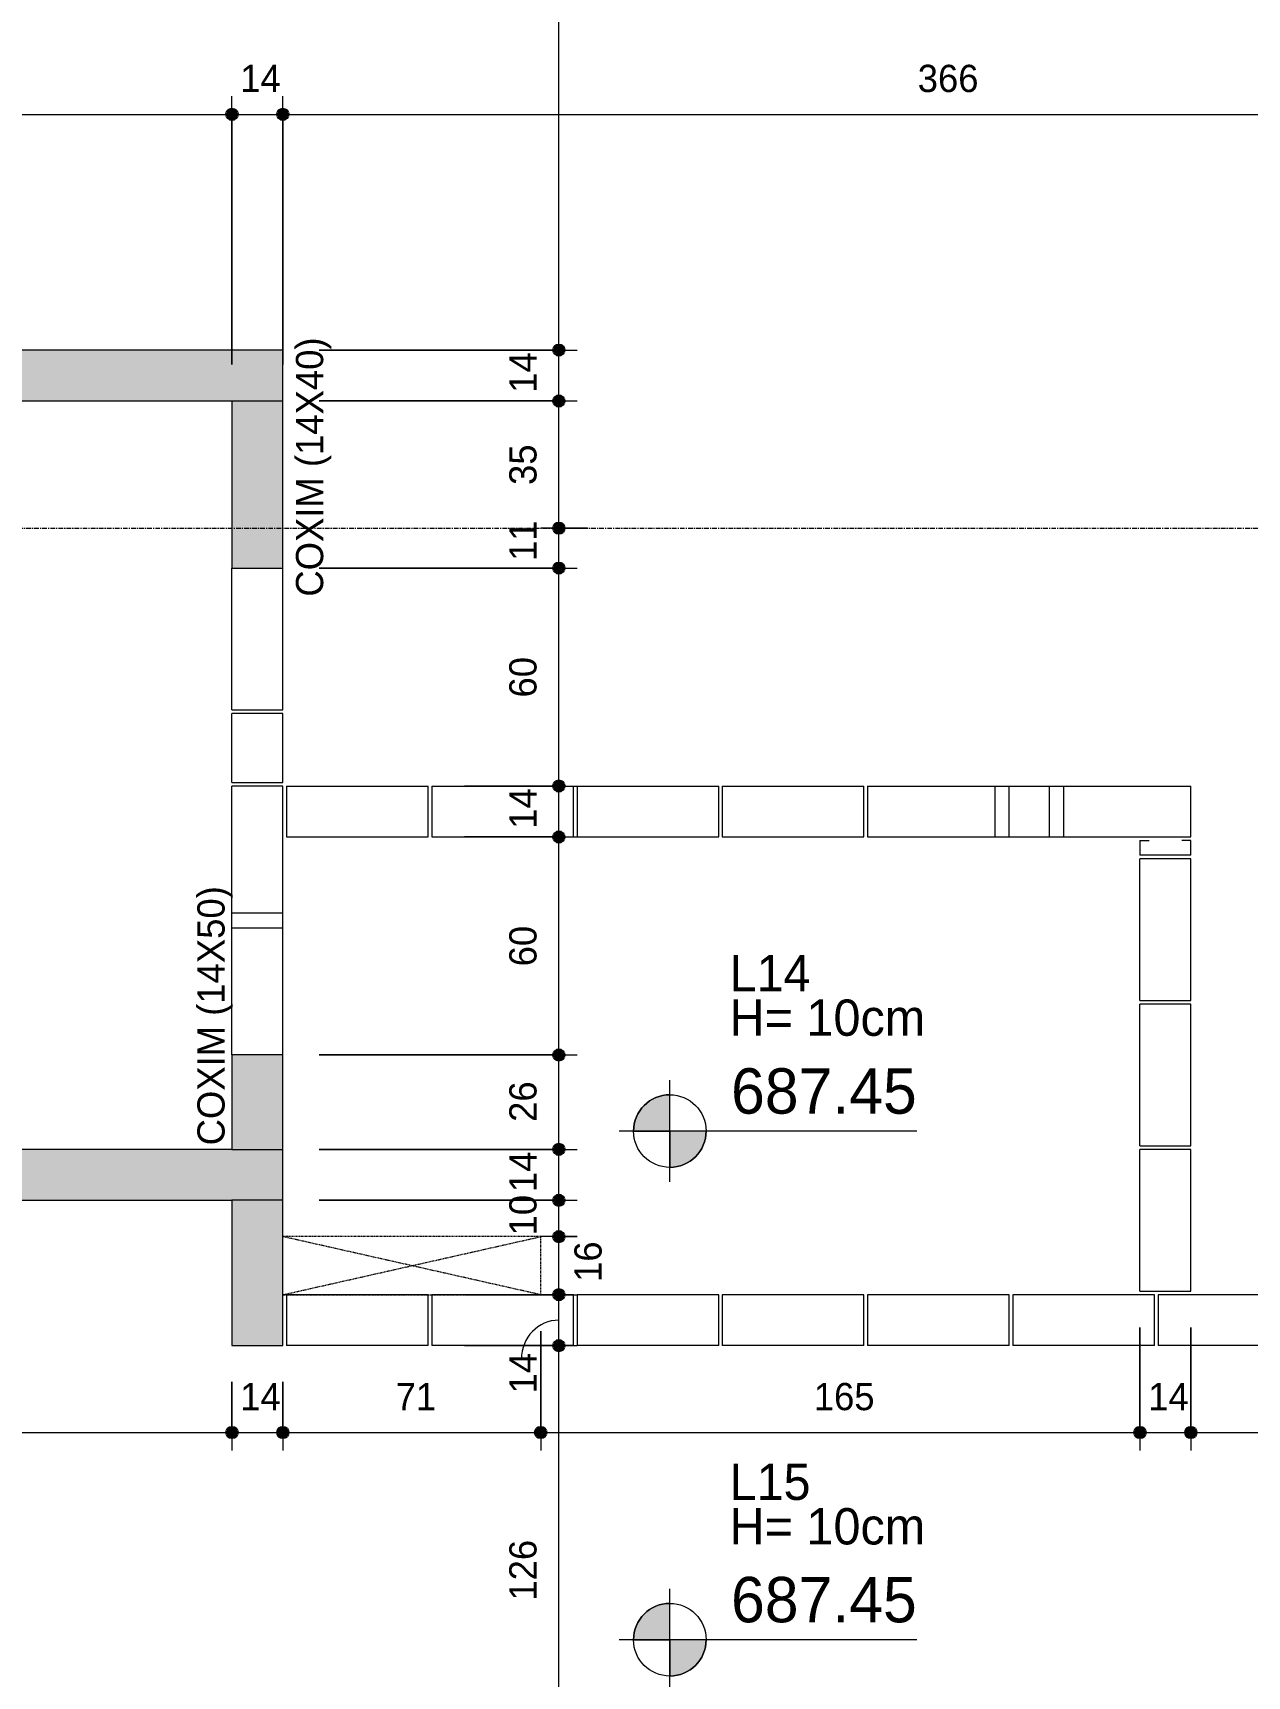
# Model space of a CAD drawing. Header units: centimetres. Extents: x 1490 to 17671, y -2277 to 8860.
# Drawn here: x 8219.5 to 8553.8, y 119.3 to 571.6 of the extents above; entities that cross this region are included whole.
import ezdxf

# ---------------------------------------------------------------- set-up
doc = ezdxf.new("R2010")
doc.units = ezdxf.units.CM
doc.linetypes.add('Linha de eixo', pattern=[2.2225, 1.27, -0.3175, 0.3175, -0.3175])
doc.linetypes.add('Projeção', pattern=[0.396875, 0.238125, -0.15875])
for name, color, linetype, lineweight, true_color in [('A-ANNO-DIMS-1', 1, 'Continuous', 9, 0xff0000), ('A-DETL-GENF-1', 9, 'Continuous', 9, 0xc0c0c0), ('A-DETL-GENF-2', 8, 'Continuous', 9, 0x808080), ('A-DETL-GENF-4', 251, 'Continuous', 9, 0x515151)]:
    doc.layers.add(name, color=color, linetype=linetype, lineweight=lineweight, true_color=true_color)
for name, color, linetype, lineweight in [('A-ANNO-DIMS-50', 7, 'Continuous', 9), ('A-DETL-THIN', 7, 'Continuous', 9), ('A-FLOR-OVHD', 7, 'Projeção', 9), ('G-ANNO-TEXT', 7, 'Continuous', 9), ('S-BEAM', 7, 'Continuous', 9), ('S-BEAM-1', 7, 'Continuous', 13), ('S-GRID-1', 7, 'Linha de eixo', 9)]:
    doc.layers.add(name, color=color, linetype=linetype, lineweight=lineweight)
doc.styles.add('Bahnschrift_2', font='', dxfattribs={"height": 12.5})
doc.styles.add('Bahnschrift_7', font='', dxfattribs={"height": 10})
doc.styles.add('Bahnschrift_8', font='', dxfattribs={"height": 7.5})
doc.styles.get('Bahnschrift_2').set_extended_font_data('Bahnschrift')
doc.styles.get('Bahnschrift_7').set_extended_font_data('Bahnschrift')
doc.styles.get('Bahnschrift_8').set_extended_font_data('Bahnschrift')
doc.dimstyles.new('Linear_-_2_mm_Arial', dxfattribs={"dimscale": 30.48, "dimtxt": 8.33133, "dimasz": 0.393701, "dimexe": 0.164042, "dimexo": 0.328084, "dimgap": 0.131234, "dimtad": 1, "dimdec": 0, "dimzin": 0, "dimdsep": 46, "dimtxsty": 'Bahnschrift_8', "dimblk1": 'DOTSMALL', "dimblk2": 'DOTSMALL', "dimsah": 1, "dimcen": 0.09, "dimdle": 0.164042, "dimazin": 0, "dimtfac": 1, "dimtdec": 4, "dimtix": 1, "dimtmove": 0, "dimatfit": 3, "dimfxl": 1, "dimtvp": 1, "dimtolj": 1, "dimtzin": 0, "dimarcsym": 2})
doc.dimstyles.new('Linear_-_2_mm_Arial_1', dxfattribs={"dimscale": 30.48, "dimtxt": 8.33133, "dimasz": 0.393701, "dimexe": 0.164042, "dimexo": 0.328084, "dimgap": 0.131234, "dimtad": 1, "dimdec": 0, "dimzin": 0, "dimdsep": 46, "dimtxsty": 'Bahnschrift_8', "dimblk1": 'DOTSMALL', "dimblk2": 'DOTSMALL', "dimsah": 1, "dimcen": 0.09, "dimdle": 0.164042, "dimazin": 0, "dimtfac": 1, "dimtdec": 4, "dimtix": 1, "dimtmove": 1, "dimatfit": 3, "dimfxl": 1, "dimtvp": 1, "dimtolj": 1, "dimtzin": 0, "dimarcsym": 2})
doc.dimstyles.new('Linear_-_2_mm_Arial_2', dxfattribs={"dimscale": 30.48, "dimtxt": 8.33133, "dimasz": 0.393701, "dimexe": 0.164042, "dimexo": 0.328084, "dimgap": 0.131234, "dimtad": 1, "dimdec": 0, "dimzin": 0, "dimdsep": 46, "dimtxsty": 'Bahnschrift_8', "dimblk1": 'DOTSMALL', "dimblk2": 'DOTSMALL', "dimsah": 1, "dimcen": 0.09, "dimdle": 0.164042, "dimazin": 0, "dimtfac": 1, "dimtdec": 4, "dimtix": 1, "dimtmove": 2, "dimatfit": 3, "dimfxl": 1, "dimtvp": 1, "dimtolj": 1, "dimtzin": 0, "dimarcsym": 2})

# ---------------------------------------------------------------- blocks, each defined once
blk = doc.blocks.new('LEONE - BLOCO CANALETA 14X39X2 - LEONE - BLOCO CANALETA 14X39X19 2-2460880-FORMA DA COBERTURA')
at = {"layer": 'S-BEAM-1'}
for p, q in [((-19.5, 7), (19.5, 7)), ((-19.5, 7), (-19.5, -7)), ((19.5, -7), (19.5, 7)), ((-19.5, -7), (19.5, -7))]:
    blk.add_line(p, q, dxfattribs=at)
blk = doc.blocks.new('LEONE - BLOCO 14x04x19 - LEONE - BLOCO 14x04x19-533013-FORMA DA COBERTURA')
at = {"layer": 'S-BEAM-1'}
for p, q in [((1.5, 7), (-2.5, 7)), ((-2.5, -7), (-2.5, 7)), ((1.5, 7), (1.5, 4.5)), ((1.5, -7), (1.5, -4.5)), ((-2.5, -7), (1.5, -7))]:
    blk.add_line(p, q, dxfattribs=at)
blk = doc.blocks.new('LEONE - BLOCO CANALETA 14X39X3 - LEONE - BLOCO CANALETA 14X39X19 2-2788822-FORMA DA COBERTURA')
at = {"layer": 'S-BEAM-1'}
for p, q in [((-19.5, 7), (19.5, 7)), ((19.5, -7), (19.5, 7)), ((-19.5, -7), (19.5, -7))]:
    blk.add_line(p, q, dxfattribs=at)
blk = doc.blocks.new('LEONE - BLOCO CANALETA 14X19X19 - LEONE - BLOCO CANALETA 14X19X19-561206-FORMA DA COBERTURA')
at = {"layer": 'S-BEAM-1'}
for p, q in [((-9.5, 7), (9.5, 7)), ((-9.5, 7), (-9.5, -7)), ((9.5, -7), (9.5, 7)), ((-9.5, -7), (9.5, -7))]:
    blk.add_line(p, q, dxfattribs=at)
blk = doc.blocks.new('LEONE - BLOCO CANALETA 14X39X3 - LEONE - BLOCO CANALETA 14X39X19 2-V15-FORMA DA COBERTURA')
at = {"layer": 'S-BEAM-1'}
for p, q in [((-19.5, 7), (19.5, 7)), ((-19.5, 7), (-19.5, -7)), ((19.5, -7), (19.5, 7)), ((-19.5, -7), (19.5, -7))]:
    blk.add_line(p, q, dxfattribs=at)
blk = doc.blocks.new('LEONE - BLOCO CANALETA 14X39X3 - LEONE - BLOCO CANALETA 14X39X19 2-V23-FORMA DA COBERTURA')
at = {"layer": 'S-BEAM-1'}
for p, q in [((-19.5, 7), (19.5, 7)), ((-19.5, 7), (-19.5, -7)), ((-19.5, -7), (19.5, -7))]:
    blk.add_line(p, q, dxfattribs=at)
blk = doc.blocks.new('DIMBLOCK81-FORMA DA COBERTURA')
at = {"layer": 'A-ANNO-DIMS-50', "lineweight": 35, "true_color": 0xff0000}
h = blk.add_hatch(color=1, dxfattribs=at)
edge = h.paths.add_edge_path()
edge.add_arc((8088.29, 549.13), 1.5, 0, 360)
h = blk.add_hatch(color=1, dxfattribs=at)
edge = h.paths.add_edge_path()
edge.add_arc((8274.29, 549.13), 1.5, 0, 360)
at = {"layer": 'A-ANNO-DIMS-50', "color": 1, "true_color": 0xff0000}
for p, q in [((8088.29, 479.24), (8088.29, 554.13)), ((8274.29, 480.24), (8274.29, 554.13)), ((8088.29, 549.13), (8274.29, 549.13)), ((8088.29, 549.13), (8088.29, 479.24)), ((8274.29, 549.13), (8274.29, 480.24))]:
    blk.add_line(p, q, dxfattribs=at)
at = {"layer": 'A-ANNO-DIMS-50', "color": 1, "lineweight": 35, "true_color": 0xff0000}
for centre in [(8088.29, 549.13), (8274.29, 549.13)]:
    blk.add_circle(centre, 1.5, dxfattribs=at)
at = {"layer": 'A-ANNO-DIMS-50', "color": 0, "insert": (8173.85, 562.78), "char_height": 7.5, "width": 17.8745, "attachment_point": 1, "line_spacing_factor": 1.009858, "style": 'Bahnschrift_8'}
blk.add_mtext('186', dxfattribs=at)
blk = doc.blocks.new('_DotSmall')
at = {"color": 0, "linetype": 'ByBlock', "const_width": 0.5}
blk.add_lwpolyline([(-0.0625, 0, 1), (0.0625, 0, 1)], format="xyb", close=True, dxfattribs=at)
blk = doc.blocks.new('DIMBLOCK82-FORMA DA COBERTURA')
at = {"layer": 'A-ANNO-DIMS-50', "lineweight": 35, "true_color": 0xff0000}
h = blk.add_hatch(color=1, dxfattribs=at)
edge = h.paths.add_edge_path()
edge.add_arc((8274.29, 549.13), 1.5, 0, 360)
h = blk.add_hatch(color=1, dxfattribs=at)
edge = h.paths.add_edge_path()
edge.add_arc((8288.29, 549.13), 1.5, 0, 360)
at = {"layer": 'A-ANNO-DIMS-50', "color": 1, "true_color": 0xff0000}
for p, q in [((8274.29, 480.24), (8274.29, 554.13)), ((8288.29, 480.24), (8288.29, 554.13)), ((8274.29, 549.13), (8288.29, 549.13)), ((8274.29, 549.13), (8274.29, 480.24)), ((8288.29, 549.13), (8288.29, 480.24))]:
    blk.add_line(p, q, dxfattribs=at)
at = {"layer": 'A-ANNO-DIMS-50', "color": 1, "lineweight": 35, "true_color": 0xff0000}
for centre in [(8274.29, 549.13), (8288.29, 549.13)]:
    blk.add_circle(centre, 1.5, dxfattribs=at)
at = {"layer": 'A-ANNO-DIMS-50', "color": 0, "insert": (8276.56, 562.78), "char_height": 7.5, "width": 11.3609, "attachment_point": 1, "line_spacing_factor": 1.009858, "style": 'Bahnschrift_8'}
blk.add_mtext('14', dxfattribs=at)
blk = doc.blocks.new('DIMBLOCK83-FORMA DA COBERTURA')
at = {"layer": 'A-ANNO-DIMS-50', "lineweight": 35, "true_color": 0xff0000}
h = blk.add_hatch(color=1, dxfattribs=at)
edge = h.paths.add_edge_path()
edge.add_arc((8288.29, 549.13), 1.5, 0, 360)
h = blk.add_hatch(color=1, dxfattribs=at)
edge = h.paths.add_edge_path()
edge.add_arc((8654.29, 549.13), 1.5, 0, 360)
at = {"layer": 'A-ANNO-DIMS-50', "color": 1, "true_color": 0xff0000}
for p, q in [((8288.29, 480.24), (8288.29, 554.13)), ((8654.29, 541.25), (8654.29, 554.13)), ((8288.29, 549.13), (8654.29, 549.13)), ((8288.29, 549.13), (8288.29, 480.24)), ((8654.29, 549.13), (8654.29, 541.25))]:
    blk.add_line(p, q, dxfattribs=at)
at = {"layer": 'A-ANNO-DIMS-50', "color": 1, "lineweight": 35, "true_color": 0xff0000}
for centre in [(8288.29, 549.13), (8654.29, 549.13)]:
    blk.add_circle(centre, 1.5, dxfattribs=at)
at = {"layer": 'A-ANNO-DIMS-50', "color": 0, "insert": (8463.09, 562.78), "char_height": 7.5, "width": 19.6922, "attachment_point": 1, "line_spacing_factor": 1.009858, "style": 'Bahnschrift_8'}
blk.add_mtext('366', dxfattribs=at)
blk = doc.blocks.new('DIMBLOCK99-FORMA DA COBERTURA')
at = {"layer": 'A-ANNO-DIMS-50', "lineweight": 35, "true_color": 0xff0000}
h = blk.add_hatch(color=1, dxfattribs=at)
edge = h.paths.add_edge_path()
edge.add_arc((8039.29, 186.33), 1.5, 0, 360)
h = blk.add_hatch(color=1, dxfattribs=at)
edge = h.paths.add_edge_path()
edge.add_arc((8274.29, 186.33), 1.5, 0, 360)
at = {"layer": 'A-ANNO-DIMS-50', "color": 1, "true_color": 0xff0000}
for p, q in [((8274.29, 200.24), (8274.29, 181.33)), ((8274.29, 186.33), (8274.29, 200.24)), ((8039.29, 178.45), (8039.29, 191.33)), ((8039.29, 186.33), (8274.29, 186.33)), ((8039.29, 186.33), (8039.29, 178.45))]:
    blk.add_line(p, q, dxfattribs=at)
at = {"layer": 'A-ANNO-DIMS-50', "color": 1, "lineweight": 35, "true_color": 0xff0000}
for centre in [(8039.29, 186.33), (8274.29, 186.33)]:
    blk.add_circle(centre, 1.5, dxfattribs=at)
at = {"layer": 'A-ANNO-DIMS-50', "color": 0, "insert": (8148.46, 199.97), "char_height": 7.5, "width": 19.9952, "attachment_point": 1, "line_spacing_factor": 1.009858, "style": 'Bahnschrift_8'}
blk.add_mtext('235', dxfattribs=at)
blk = doc.blocks.new('DIMBLOCK100-FORMA DA COBERTURA')
at = {"layer": 'A-ANNO-DIMS-50', "lineweight": 35, "true_color": 0xff0000}
h = blk.add_hatch(color=1, dxfattribs=at)
edge = h.paths.add_edge_path()
edge.add_arc((8274.29, 186.33), 1.5, 0, 360)
h = blk.add_hatch(color=1, dxfattribs=at)
edge = h.paths.add_edge_path()
edge.add_arc((8288.29, 186.33), 1.5, 0, 360)
at = {"layer": 'A-ANNO-DIMS-50', "color": 1, "true_color": 0xff0000}
for p, q in [((8274.29, 200.24), (8274.29, 181.33)), ((8274.29, 186.33), (8274.29, 200.24)), ((8288.29, 200.24), (8288.29, 181.33)), ((8288.29, 186.33), (8288.29, 200.24)), ((8274.29, 186.33), (8288.29, 186.33))]:
    blk.add_line(p, q, dxfattribs=at)
at = {"layer": 'A-ANNO-DIMS-50', "color": 1, "lineweight": 35, "true_color": 0xff0000}
for centre in [(8274.29, 186.33), (8288.29, 186.33)]:
    blk.add_circle(centre, 1.5, dxfattribs=at)
at = {"layer": 'A-ANNO-DIMS-50', "color": 0, "insert": (8276.56, 199.97), "char_height": 7.5, "width": 11.3609, "attachment_point": 1, "line_spacing_factor": 1.009858, "style": 'Bahnschrift_8'}
blk.add_mtext('14', dxfattribs=at)
blk = doc.blocks.new('DIMBLOCK101-FORMA DA COBERTURA')
at = {"layer": 'A-ANNO-DIMS-50', "lineweight": 35, "true_color": 0xff0000}
h = blk.add_hatch(color=1, dxfattribs=at)
edge = h.paths.add_edge_path()
edge.add_arc((8288.29, 186.33), 1.5, 0, 360)
h = blk.add_hatch(color=1, dxfattribs=at)
edge = h.paths.add_edge_path()
edge.add_arc((8359.29, 186.33), 1.5, 0, 360)
at = {"layer": 'A-ANNO-DIMS-50', "color": 1, "true_color": 0xff0000}
for p, q in [((8359.29, 214.24), (8359.29, 181.33)), ((8359.29, 186.33), (8359.29, 214.24)), ((8288.29, 200.24), (8288.29, 181.33)), ((8288.29, 186.33), (8288.29, 200.24)), ((8288.29, 186.33), (8359.29, 186.33))]:
    blk.add_line(p, q, dxfattribs=at)
at = {"layer": 'A-ANNO-DIMS-50', "color": 1, "lineweight": 35, "true_color": 0xff0000}
for centre in [(8288.29, 186.33), (8359.29, 186.33)]:
    blk.add_circle(centre, 1.5, dxfattribs=at)
at = {"layer": 'A-ANNO-DIMS-50', "color": 0, "insert": (8319.37, 199.97), "char_height": 7.5, "width": 10.6035, "attachment_point": 1, "line_spacing_factor": 1.009858, "style": 'Bahnschrift_8'}
blk.add_mtext('71', dxfattribs=at)
blk = doc.blocks.new('DIMBLOCK102-FORMA DA COBERTURA')
at = {"layer": 'A-ANNO-DIMS-50', "lineweight": 35, "true_color": 0xff0000}
h = blk.add_hatch(color=1, dxfattribs=at)
edge = h.paths.add_edge_path()
edge.add_arc((8359.29, 186.33), 1.5, 0, 360)
h = blk.add_hatch(color=1, dxfattribs=at)
edge = h.paths.add_edge_path()
edge.add_arc((8524.29, 186.33), 1.5, 0, 360)
at = {"layer": 'A-ANNO-DIMS-50', "color": 1, "true_color": 0xff0000}
for p, q in [((8359.29, 214.24), (8359.29, 181.33)), ((8359.29, 186.33), (8359.29, 214.24)), ((8524.29, 215.24), (8524.29, 181.33)), ((8524.29, 186.33), (8524.29, 215.24)), ((8359.29, 186.33), (8524.29, 186.33))]:
    blk.add_line(p, q, dxfattribs=at)
at = {"layer": 'A-ANNO-DIMS-50', "color": 1, "lineweight": 35, "true_color": 0xff0000}
for centre in [(8359.29, 186.33), (8524.29, 186.33)]:
    blk.add_circle(centre, 1.5, dxfattribs=at)
at = {"layer": 'A-ANNO-DIMS-50', "color": 0, "insert": (8434.47, 199.97), "char_height": 7.5, "width": 17.5715, "attachment_point": 1, "line_spacing_factor": 1.009858, "style": 'Bahnschrift_8'}
blk.add_mtext('165', dxfattribs=at)
blk = doc.blocks.new('DIMBLOCK103-FORMA DA COBERTURA')
at = {"layer": 'A-ANNO-DIMS-50', "lineweight": 35, "true_color": 0xff0000}
h = blk.add_hatch(color=1, dxfattribs=at)
edge = h.paths.add_edge_path()
edge.add_arc((8524.29, 186.33), 1.5, 0, 360)
h = blk.add_hatch(color=1, dxfattribs=at)
edge = h.paths.add_edge_path()
edge.add_arc((8538.29, 186.33), 1.5, 0, 360)
at = {"layer": 'A-ANNO-DIMS-50', "color": 1, "true_color": 0xff0000}
for p, q in [((8524.29, 215.24), (8524.29, 181.33)), ((8524.29, 186.33), (8524.29, 215.24)), ((8538.29, 215.24), (8538.29, 181.33)), ((8538.29, 186.33), (8538.29, 215.24)), ((8524.29, 186.33), (8538.29, 186.33))]:
    blk.add_line(p, q, dxfattribs=at)
at = {"layer": 'A-ANNO-DIMS-50', "color": 1, "lineweight": 35, "true_color": 0xff0000}
for centre in [(8524.29, 186.33), (8538.29, 186.33)]:
    blk.add_circle(centre, 1.5, dxfattribs=at)
at = {"layer": 'A-ANNO-DIMS-50', "color": 0, "insert": (8526.56, 199.97), "char_height": 7.5, "width": 11.3609, "attachment_point": 1, "line_spacing_factor": 1.009858, "style": 'Bahnschrift_8'}
blk.add_mtext('14', dxfattribs=at)
blk = doc.blocks.new('DIMBLOCK104-FORMA DA COBERTURA')
at = {"layer": 'A-ANNO-DIMS-50', "lineweight": 35, "true_color": 0xff0000}
h = blk.add_hatch(color=1, dxfattribs=at)
edge = h.paths.add_edge_path()
edge.add_arc((8538.29, 186.33), 1.5, 0, 360)
h = blk.add_hatch(color=1, dxfattribs=at)
edge = h.paths.add_edge_path()
edge.add_arc((8904.29, 186.33), 1.5, 0, 360)
at = {"layer": 'A-ANNO-DIMS-50', "color": 1, "true_color": 0xff0000}
for p, q in [((8538.29, 215.24), (8538.29, 181.33)), ((8538.29, 186.33), (8538.29, 215.24)), ((8904.29, 200.24), (8904.29, 181.33)), ((8904.29, 186.33), (8904.29, 200.24)), ((8538.29, 186.33), (8904.29, 186.33))]:
    blk.add_line(p, q, dxfattribs=at)
at = {"layer": 'A-ANNO-DIMS-50', "color": 1, "lineweight": 35, "true_color": 0xff0000}
for centre in [(8538.29, 186.33), (8904.29, 186.33)]:
    blk.add_circle(centre, 1.5, dxfattribs=at)
at = {"layer": 'A-ANNO-DIMS-50', "color": 0, "insert": (8713.09, 199.97), "char_height": 7.5, "width": 19.6922, "attachment_point": 1, "line_spacing_factor": 1.009858, "style": 'Bahnschrift_8'}
blk.add_mtext('366', dxfattribs=at)
blk = doc.blocks.new('DIMBLOCK213-FORMA DA COBERTURA')
at = {"layer": 'A-ANNO-DIMS-50', "lineweight": 35, "true_color": 0xff0000}
h = blk.add_hatch(color=1, dxfattribs=at)
edge = h.paths.add_edge_path()
edge.add_arc((8364.29, 210.24), 1.5, 0, 360)
h = blk.add_hatch(color=1, dxfattribs=at)
edge = h.paths.add_edge_path()
edge.add_arc((8364.29, 84.24), 1.5, 0, 360)
at = {"layer": 'A-ANNO-DIMS-50', "color": 1, "true_color": 0xff0000}
for p, q in [((8338.29, 210.24), (8369.29, 210.24)), ((8364.29, 210.24), (8338.29, 210.24)), ((8364.29, 84.24), (8364.29, 210.24)), ((8343.29, 84.24), (8369.29, 84.24)), ((8364.29, 84.24), (8343.29, 84.24))]:
    blk.add_line(p, q, dxfattribs=at)
at = {"layer": 'A-ANNO-DIMS-50', "color": 1, "lineweight": 35, "true_color": 0xff0000}
for centre in [(8364.29, 210.24), (8364.29, 84.24)]:
    blk.add_circle(centre, 1.5, dxfattribs=at)
at = {"layer": 'A-ANNO-DIMS-50', "color": 0, "insert": (8350.64, 140.05), "char_height": 7.5, "width": 17.2686, "attachment_point": 1, "rotation": 90, "line_spacing_factor": 1.009858, "style": 'Bahnschrift_8'}
blk.add_mtext('126', dxfattribs=at)
blk = doc.blocks.new('DIMBLOCK214-FORMA DA COBERTURA')
at = {"layer": 'A-ANNO-DIMS-50', "lineweight": 35, "true_color": 0xff0000}
h = blk.add_hatch(color=1, dxfattribs=at)
edge = h.paths.add_edge_path()
edge.add_arc((8364.29, 224.24), 1.5, 0, 360)
h = blk.add_hatch(color=1, dxfattribs=at)
edge = h.paths.add_edge_path()
edge.add_arc((8364.29, 210.24), 1.5, 0, 360)
at = {"layer": 'A-ANNO-DIMS-50', "color": 1, "true_color": 0xff0000}
for p, q in [((8338.29, 224.24), (8369.29, 224.24)), ((8364.29, 224.24), (8338.29, 224.24)), ((8364.29, 210.24), (8364.29, 224.24)), ((8338.29, 210.24), (8369.29, 210.24)), ((8364.29, 210.24), (8338.29, 210.24))]:
    blk.add_line(p, q, dxfattribs=at)
at = {"layer": 'A-ANNO-DIMS-50', "color": 1, "lineweight": 35, "true_color": 0xff0000}
for centre in [(8364.29, 224.24), (8364.29, 210.24)]:
    blk.add_circle(centre, 1.5, dxfattribs=at)
at = {"layer": 'A-ANNO-DIMS-50', "color": 1, "true_color": 0xff0000}
blk.add_ellipse((8364.29, 206.56), major_axis=(0, 10.68), ratio=0.965384, start_param=0, end_param=1.570796, dxfattribs=at)
at = {"layer": 'A-ANNO-DIMS-50', "color": 0, "insert": (8350.64, 197.09), "char_height": 7.5, "width": 11.3609, "attachment_point": 1, "rotation": 90, "line_spacing_factor": 1.009858, "style": 'Bahnschrift_8'}
blk.add_mtext('14', dxfattribs=at)
blk = doc.blocks.new('DIMBLOCK215-FORMA DA COBERTURA')
at = {"layer": 'A-ANNO-DIMS-50', "lineweight": 35, "true_color": 0xff0000}
h = blk.add_hatch(color=1, dxfattribs=at)
edge = h.paths.add_edge_path()
edge.add_arc((8364.29, 240.24), 1.5, 0, 360)
h = blk.add_hatch(color=1, dxfattribs=at)
edge = h.paths.add_edge_path()
edge.add_arc((8364.29, 224.24), 1.5, 0, 360)
at = {"layer": 'A-ANNO-DIMS-50', "color": 1, "true_color": 0xff0000}
for p, q in [((8369.29, 240.24), (8359.29, 240.24)), ((8364.29, 224.24), (8364.29, 240.24)), ((8364.29, 240.24), (8369.29, 240.24)), ((8338.29, 224.24), (8369.29, 224.24)), ((8364.29, 224.24), (8338.29, 224.24))]:
    blk.add_line(p, q, dxfattribs=at)
at = {"layer": 'A-ANNO-DIMS-50', "color": 1, "lineweight": 35, "true_color": 0xff0000}
for centre in [(8364.29, 240.24), (8364.29, 224.24)]:
    blk.add_circle(centre, 1.5, dxfattribs=at)
at = {"layer": 'A-ANNO-DIMS-50', "color": 0, "insert": (8368.56, 227.76), "char_height": 7.5, "width": 10.755, "attachment_point": 1, "rotation": 90, "line_spacing_factor": 1.009858, "style": 'Bahnschrift_8'}
blk.add_mtext('16', dxfattribs=at)
blk = doc.blocks.new('DIMBLOCK216-FORMA DA COBERTURA')
at = {"layer": 'A-ANNO-DIMS-50', "lineweight": 35, "true_color": 0xff0000}
h = blk.add_hatch(color=1, dxfattribs=at)
edge = h.paths.add_edge_path()
edge.add_arc((8364.29, 250.24), 1.5, 0, 360)
h = blk.add_hatch(color=1, dxfattribs=at)
edge = h.paths.add_edge_path()
edge.add_arc((8364.29, 240.24), 1.5, 0, 360)
at = {"layer": 'A-ANNO-DIMS-50', "color": 1, "true_color": 0xff0000}
for p, q in [((8298.29, 250.24), (8369.29, 250.24)), ((8364.29, 250.24), (8298.29, 250.24)), ((8364.29, 240.24), (8364.29, 250.24)), ((8369.29, 240.24), (8359.29, 240.24)), ((8364.29, 240.24), (8369.29, 240.24))]:
    blk.add_line(p, q, dxfattribs=at)
at = {"layer": 'A-ANNO-DIMS-50', "color": 1, "lineweight": 35, "true_color": 0xff0000}
for centre in [(8364.29, 250.24), (8364.29, 240.24)]:
    blk.add_circle(centre, 1.5, dxfattribs=at)
at = {"layer": 'A-ANNO-DIMS-50', "color": 0, "insert": (8350.64, 240.57), "char_height": 7.5, "width": 11.2094, "attachment_point": 1, "rotation": 90, "line_spacing_factor": 1.009858, "style": 'Bahnschrift_8'}
blk.add_mtext('10', dxfattribs=at)
blk = doc.blocks.new('DIMBLOCK217-FORMA DA COBERTURA')
at = {"layer": 'A-ANNO-DIMS-50', "lineweight": 35, "true_color": 0xff0000}
h = blk.add_hatch(color=1, dxfattribs=at)
edge = h.paths.add_edge_path()
edge.add_arc((8364.29, 264.24), 1.5, 0, 360)
h = blk.add_hatch(color=1, dxfattribs=at)
edge = h.paths.add_edge_path()
edge.add_arc((8364.29, 250.24), 1.5, 0, 360)
at = {"layer": 'A-ANNO-DIMS-50', "color": 1, "true_color": 0xff0000}
for p, q in [((8298.29, 264.24), (8369.29, 264.24)), ((8364.29, 264.24), (8298.29, 264.24)), ((8364.29, 250.24), (8364.29, 264.24)), ((8298.29, 250.24), (8369.29, 250.24)), ((8364.29, 250.24), (8298.29, 250.24))]:
    blk.add_line(p, q, dxfattribs=at)
at = {"layer": 'A-ANNO-DIMS-50', "color": 1, "lineweight": 35, "true_color": 0xff0000}
for centre in [(8364.29, 264.24), (8364.29, 250.24)]:
    blk.add_circle(centre, 1.5, dxfattribs=at)
at = {"layer": 'A-ANNO-DIMS-50', "color": 0, "insert": (8350.64, 252.51), "char_height": 7.5, "width": 11.3609, "attachment_point": 1, "rotation": 90, "line_spacing_factor": 1.009858, "style": 'Bahnschrift_8'}
blk.add_mtext('14', dxfattribs=at)
blk = doc.blocks.new('DIMBLOCK218-FORMA DA COBERTURA')
at = {"layer": 'A-ANNO-DIMS-50', "lineweight": 35, "true_color": 0xff0000}
h = blk.add_hatch(color=1, dxfattribs=at)
edge = h.paths.add_edge_path()
edge.add_arc((8364.29, 290.24), 1.5, 0, 360)
h = blk.add_hatch(color=1, dxfattribs=at)
edge = h.paths.add_edge_path()
edge.add_arc((8364.29, 264.24), 1.5, 0, 360)
at = {"layer": 'A-ANNO-DIMS-50', "color": 1, "true_color": 0xff0000}
for p, q in [((8298.29, 290.24), (8369.29, 290.24)), ((8364.29, 290.24), (8298.29, 290.24)), ((8364.29, 264.24), (8364.29, 290.24)), ((8298.29, 264.24), (8369.29, 264.24)), ((8364.29, 264.24), (8298.29, 264.24))]:
    blk.add_line(p, q, dxfattribs=at)
at = {"layer": 'A-ANNO-DIMS-50', "color": 1, "lineweight": 35, "true_color": 0xff0000}
for centre in [(8364.29, 290.24), (8364.29, 264.24)]:
    blk.add_circle(centre, 1.5, dxfattribs=at)
at = {"layer": 'A-ANNO-DIMS-50', "color": 0, "insert": (8350.64, 271.82), "char_height": 7.5, "width": 13.0272, "attachment_point": 1, "rotation": 90, "line_spacing_factor": 1.009858, "style": 'Bahnschrift_8'}
blk.add_mtext('26', dxfattribs=at)
blk = doc.blocks.new('DIMBLOCK219-FORMA DA COBERTURA')
at = {"layer": 'A-ANNO-DIMS-50', "lineweight": 35, "true_color": 0xff0000}
h = blk.add_hatch(color=1, dxfattribs=at)
edge = h.paths.add_edge_path()
edge.add_arc((8364.29, 350.24), 1.5, 0, 360)
h = blk.add_hatch(color=1, dxfattribs=at)
edge = h.paths.add_edge_path()
edge.add_arc((8364.29, 290.24), 1.5, 0, 360)
at = {"layer": 'A-ANNO-DIMS-50', "color": 1, "true_color": 0xff0000}
for p, q in [((8338.29, 350.24), (8369.29, 350.24)), ((8364.29, 350.24), (8338.29, 350.24)), ((8364.29, 290.24), (8364.29, 350.24)), ((8298.29, 290.24), (8369.29, 290.24)), ((8364.29, 290.24), (8298.29, 290.24))]:
    blk.add_line(p, q, dxfattribs=at)
at = {"layer": 'A-ANNO-DIMS-50', "color": 1, "lineweight": 35, "true_color": 0xff0000}
for centre in [(8364.29, 350.24), (8364.29, 290.24)]:
    blk.add_circle(centre, 1.5, dxfattribs=at)
at = {"layer": 'A-ANNO-DIMS-50', "color": 0, "insert": (8350.64, 314.63), "char_height": 7.5, "width": 13.4816, "attachment_point": 1, "rotation": 90, "line_spacing_factor": 1.009858, "style": 'Bahnschrift_8'}
blk.add_mtext('60', dxfattribs=at)
blk = doc.blocks.new('DIMBLOCK220-FORMA DA COBERTURA')
at = {"layer": 'A-ANNO-DIMS-50', "lineweight": 35, "true_color": 0xff0000}
h = blk.add_hatch(color=1, dxfattribs=at)
edge = h.paths.add_edge_path()
edge.add_arc((8364.29, 364.24), 1.5, 0, 360)
h = blk.add_hatch(color=1, dxfattribs=at)
edge = h.paths.add_edge_path()
edge.add_arc((8364.29, 350.24), 1.5, 0, 360)
at = {"layer": 'A-ANNO-DIMS-50', "color": 1, "true_color": 0xff0000}
for p, q in [((8338.29, 364.24), (8369.29, 364.24)), ((8364.29, 364.24), (8338.29, 364.24)), ((8364.29, 350.24), (8364.29, 364.24)), ((8338.29, 350.24), (8369.29, 350.24)), ((8364.29, 350.24), (8338.29, 350.24))]:
    blk.add_line(p, q, dxfattribs=at)
at = {"layer": 'A-ANNO-DIMS-50', "color": 1, "lineweight": 35, "true_color": 0xff0000}
for centre in [(8364.29, 364.24), (8364.29, 350.24)]:
    blk.add_circle(centre, 1.5, dxfattribs=at)
at = {"layer": 'A-ANNO-DIMS-50', "color": 0, "insert": (8350.64, 352.51), "char_height": 7.5, "width": 11.3609, "attachment_point": 1, "rotation": 90, "line_spacing_factor": 1.009858, "style": 'Bahnschrift_8'}
blk.add_mtext('14', dxfattribs=at)
blk = doc.blocks.new('DIMBLOCK221-FORMA DA COBERTURA')
at = {"layer": 'A-ANNO-DIMS-50', "lineweight": 35, "true_color": 0xff0000}
h = blk.add_hatch(color=1, dxfattribs=at)
edge = h.paths.add_edge_path()
edge.add_arc((8364.29, 424.24), 1.5, 0, 360)
h = blk.add_hatch(color=1, dxfattribs=at)
edge = h.paths.add_edge_path()
edge.add_arc((8364.29, 364.24), 1.5, 0, 360)
at = {"layer": 'A-ANNO-DIMS-50', "color": 1, "true_color": 0xff0000}
for p, q in [((8298.29, 424.24), (8369.29, 424.24)), ((8364.29, 424.24), (8298.29, 424.24)), ((8364.29, 364.24), (8364.29, 424.24)), ((8338.29, 364.24), (8369.29, 364.24)), ((8364.29, 364.24), (8338.29, 364.24))]:
    blk.add_line(p, q, dxfattribs=at)
at = {"layer": 'A-ANNO-DIMS-50', "color": 1, "lineweight": 35, "true_color": 0xff0000}
for centre in [(8364.29, 424.24), (8364.29, 364.24)]:
    blk.add_circle(centre, 1.5, dxfattribs=at)
at = {"layer": 'A-ANNO-DIMS-50', "color": 0, "insert": (8350.64, 388.63), "char_height": 7.5, "width": 13.4816, "attachment_point": 1, "rotation": 90, "line_spacing_factor": 1.009858, "style": 'Bahnschrift_8'}
blk.add_mtext('60', dxfattribs=at)
blk = doc.blocks.new('DIMBLOCK222-FORMA DA COBERTURA')
at = {"layer": 'A-ANNO-DIMS-50', "lineweight": 35, "true_color": 0xff0000}
h = blk.add_hatch(color=1, dxfattribs=at)
edge = h.paths.add_edge_path()
edge.add_arc((8364.29, 435.24), 1.5, 0, 360)
h = blk.add_hatch(color=1, dxfattribs=at)
edge = h.paths.add_edge_path()
edge.add_arc((8364.29, 424.24), 1.5, 0, 360)
at = {"layer": 'A-ANNO-DIMS-50', "color": 1, "true_color": 0xff0000}
for p, q in [((8372.17, 435.24), (8359.29, 435.24)), ((8364.29, 424.24), (8364.29, 435.24)), ((8364.29, 435.24), (8372.17, 435.24)), ((8298.29, 424.24), (8369.29, 424.24)), ((8364.29, 424.24), (8298.29, 424.24))]:
    blk.add_line(p, q, dxfattribs=at)
at = {"layer": 'A-ANNO-DIMS-50', "color": 1, "lineweight": 35, "true_color": 0xff0000}
for centre in [(8364.29, 435.24), (8364.29, 424.24)]:
    blk.add_circle(centre, 1.5, dxfattribs=at)
at = {"layer": 'A-ANNO-DIMS-50', "color": 0, "insert": (8350.64, 426.21), "char_height": 7.5, "width": 8.4828, "attachment_point": 1, "rotation": 90, "line_spacing_factor": 1.009858, "style": 'Bahnschrift_8'}
blk.add_mtext('11', dxfattribs=at)
blk = doc.blocks.new('DIMBLOCK223-FORMA DA COBERTURA')
at = {"layer": 'A-ANNO-DIMS-50', "lineweight": 35, "true_color": 0xff0000}
h = blk.add_hatch(color=1, dxfattribs=at)
edge = h.paths.add_edge_path()
edge.add_arc((8364.29, 470.24), 1.5, 0, 360)
h = blk.add_hatch(color=1, dxfattribs=at)
edge = h.paths.add_edge_path()
edge.add_arc((8364.29, 435.24), 1.5, 0, 360)
at = {"layer": 'A-ANNO-DIMS-50', "color": 1, "true_color": 0xff0000}
for p, q in [((8298.29, 470.24), (8369.29, 470.24)), ((8364.29, 470.24), (8298.29, 470.24)), ((8364.29, 435.24), (8364.29, 470.24)), ((8372.17, 435.24), (8359.29, 435.24)), ((8364.29, 435.24), (8372.17, 435.24))]:
    blk.add_line(p, q, dxfattribs=at)
at = {"layer": 'A-ANNO-DIMS-50', "color": 1, "lineweight": 35, "true_color": 0xff0000}
for centre in [(8364.29, 470.24), (8364.29, 435.24)]:
    blk.add_circle(centre, 1.5, dxfattribs=at)
at = {"layer": 'A-ANNO-DIMS-50', "color": 0, "insert": (8350.64, 447.13), "char_height": 7.5, "width": 13.4816, "attachment_point": 1, "rotation": 90, "line_spacing_factor": 1.009858, "style": 'Bahnschrift_8'}
blk.add_mtext('35', dxfattribs=at)
blk = doc.blocks.new('DIMBLOCK224-FORMA DA COBERTURA')
at = {"layer": 'A-ANNO-DIMS-50', "lineweight": 35, "true_color": 0xff0000}
h = blk.add_hatch(color=1, dxfattribs=at)
edge = h.paths.add_edge_path()
edge.add_arc((8364.29, 484.24), 1.5, 0, 360)
h = blk.add_hatch(color=1, dxfattribs=at)
edge = h.paths.add_edge_path()
edge.add_arc((8364.29, 470.24), 1.5, 0, 360)
at = {"layer": 'A-ANNO-DIMS-50', "color": 1, "true_color": 0xff0000}
for p, q in [((8298.29, 484.24), (8369.29, 484.24)), ((8364.29, 484.24), (8298.29, 484.24)), ((8364.29, 470.24), (8364.29, 484.24)), ((8298.29, 470.24), (8369.29, 470.24)), ((8364.29, 470.24), (8298.29, 470.24))]:
    blk.add_line(p, q, dxfattribs=at)
at = {"layer": 'A-ANNO-DIMS-50', "color": 1, "lineweight": 35, "true_color": 0xff0000}
for centre in [(8364.29, 484.24), (8364.29, 470.24)]:
    blk.add_circle(centre, 1.5, dxfattribs=at)
at = {"layer": 'A-ANNO-DIMS-50', "color": 0, "insert": (8350.64, 472.51), "char_height": 7.5, "width": 11.3609, "attachment_point": 1, "rotation": 90, "line_spacing_factor": 1.009858, "style": 'Bahnschrift_8'}
blk.add_mtext('14', dxfattribs=at)
blk = doc.blocks.new('DIMBLOCK225-FORMA DA COBERTURA')
at = {"layer": 'A-ANNO-DIMS-50', "lineweight": 35, "true_color": 0xff0000}
h = blk.add_hatch(color=1, dxfattribs=at)
edge = h.paths.add_edge_path()
edge.add_arc((8364.29, 790.24), 1.5, 0, 360)
h = blk.add_hatch(color=1, dxfattribs=at)
edge = h.paths.add_edge_path()
edge.add_arc((8364.29, 484.24), 1.5, 0, 360)
at = {"layer": 'A-ANNO-DIMS-50', "color": 1, "true_color": 0xff0000}
for p, q in [((8364.29, 484.24), (8364.29, 795.24)), ((8358.29, 790.24), (8369.29, 790.24)), ((8364.29, 790.24), (8358.29, 790.24)), ((8298.29, 484.24), (8369.29, 484.24)), ((8364.29, 484.24), (8298.29, 484.24))]:
    blk.add_line(p, q, dxfattribs=at)
at = {"layer": 'A-ANNO-DIMS-50', "color": 1, "lineweight": 35, "true_color": 0xff0000}
for centre in [(8364.29, 790.24), (8364.29, 484.24)]:
    blk.add_circle(centre, 1.5, dxfattribs=at)
at = {"layer": 'A-ANNO-DIMS-50', "color": 0, "insert": (8350.64, 628.85), "char_height": 7.5, "width": 20.1467, "attachment_point": 1, "rotation": 90, "line_spacing_factor": 1.009858, "style": 'Bahnschrift_8'}
blk.add_mtext('306', dxfattribs=at)

msp = doc.modelspace()

# ---------------------------------------------------------------- hatches: boundary and pattern name
at = {"layer": 'A-DETL-GENF-1'}
for points in [[(8288.29, 424.24), (8288.29, 470.24), (8274.29, 470.24), (8274.29, 424.24)], [(8288.29, 264.24), (8288.29, 290.24), (8274.29, 290.24), (8274.29, 264.24)], [(8288.29, 210.24), (8288.29, 250.24), (8274.29, 250.24), (8274.29, 210.24)]]:
    msp.add_hatch(color=256, dxfattribs=at).paths.add_polyline_path(points)
at = {"layer": 'A-DETL-GENF-2'}
for points in [[(8288.29, 470.24), (8288.29, 484.24), (7874.29, 484.24), (7874.29, 470.24), (8274.29, 470.24)], [(8074.29, 250.24), (8288.29, 250.24), (8288.29, 264.24), (7874.29, 264.24), (7874.29, 250.24), (7888.29, 250.24)]]:
    msp.add_hatch(color=256, dxfattribs=at).paths.add_polyline_path(points)
at = {"layer": 'A-DETL-GENF-4'}
for points in [[(8394.85, 269.3), (8394.85, 279.3), (8392.26, 278.96), (8389.85, 277.96), (8387.77, 276.37), (8386.19, 274.3), (8385.19, 271.89), (8384.85, 269.3), (8386.19, 269.3)], [(8394.85, 259.3), (8397.43, 259.64), (8399.85, 260.64), (8401.92, 262.23), (8403.51, 264.3), (8404.5, 266.71), (8404.85, 269.3), (8394.85, 269.3)], [(8394.85, 129.3), (8394.85, 139.3), (8392.26, 138.96), (8389.85, 137.96), (8387.77, 136.37), (8386.19, 134.3), (8385.19, 131.89), (8384.85, 129.3), (8386.19, 129.3)], [(8394.85, 119.3), (8397.43, 119.64), (8399.85, 120.64), (8401.92, 122.23), (8403.51, 124.3), (8404.5, 126.71), (8404.85, 129.3), (8394.85, 129.3)]]:
    msp.add_hatch(color=256, dxfattribs=at).paths.add_polyline_path(points)

# ---------------------------------------------------------------- linework, layer by layer
at = {"layer": 'A-DETL-THIN'}
for p, q in [((8288.29, 484.24), (7874.29, 484.24)), ((8288.29, 470.24), (8288.29, 484.24)), ((7874.29, 470.24), (8288.29, 470.24)), ((8274.29, 470.24), (8274.29, 424.24)), ((8288.29, 424.24), (8288.29, 470.24)), ((8274.29, 424.24), (8288.29, 424.24)), ((8288.29, 290.24), (8274.29, 290.24)), ((8274.29, 290.24), (8274.29, 264.24)), ((8288.29, 264.24), (8288.29, 290.24)), ((8394.85, 255.3), (8394.85, 283.3)), ((8394.85, 269.3), (8394.85, 279.3)), ((8462.85, 269.3), (8380.85, 269.3)), ((8384.85, 269.3), (8394.85, 269.3)), ((8404.85, 269.3), (8394.85, 269.3)), ((8394.85, 269.3), (8394.85, 259.3)), ((8274.29, 264.24), (7888.29, 264.24)), ((8274.29, 264.24), (8288.29, 264.24)), ((8288.29, 250.24), (8288.29, 264.24)), ((7888.29, 250.24), (8274.29, 250.24)), ((8274.29, 250.24), (8274.29, 210.24)), ((8288.29, 250.24), (8274.29, 250.24)), ((8288.29, 210.24), (8288.29, 250.24)), ((8274.29, 210.24), (8288.29, 210.24)), ((8394.85, 115.3), (8394.85, 143.3)), ((8394.85, 129.3), (8394.85, 139.3)), ((8462.85, 129.3), (8380.85, 129.3)), ((8384.85, 129.3), (8394.85, 129.3)), ((8404.85, 129.3), (8394.85, 129.3)), ((8394.85, 129.3), (8394.85, 119.3))]:
    msp.add_line(p, q, dxfattribs=at)
for centre in [(8394.85, 269.3), (8394.85, 129.3)]:
    msp.add_circle(centre, 10, dxfattribs=at)
for centre, start, end in [((8394.85, 269.3), 90, 180), ((8394.85, 269.3), 270, 360), ((8394.85, 129.3), 90, 180), ((8394.85, 129.3), 270, 360)]:
    msp.add_arc(centre, 10, start, end, dxfattribs=at)
at = {"layer": 'A-FLOR-OVHD'}
for p, q in [((8359.29, 240.24), (8288.29, 240.24)), ((8288.29, 224.24), (8359.29, 240.24)), ((8359.29, 224.24), (8288.29, 240.24)), ((8359.29, 224.24), (8359.29, 240.24)), ((8288.29, 224.24), (8359.29, 224.24))]:
    msp.add_line(p, q, dxfattribs=at)
at = {"layer": 'S-GRID-1'}
msp.add_line((6975.25, 435.24), (9984.56, 435.24), dxfattribs=at)

# ---------------------------------------------------------------- block references
at = {"layer": 'S-BEAM'}
for name, p, rotation in [('LEONE - BLOCO CANALETA 14X39X3 - LEONE - BLOCO CANALETA 14X39X19 2-V23-FORMA DA COBERTURA', (8281.29, 404.74), 89.9999999999999), ('LEONE - BLOCO CANALETA 14X19X19 - LEONE - BLOCO CANALETA 14X19X19-561206-FORMA DA COBERTURA', (8281.29, 374.74), 89.9999999999999), ('LEONE - BLOCO CANALETA 14X39X3 - LEONE - BLOCO CANALETA 14X39X19 2-V15-FORMA DA COBERTURA', (8281.29, 344.74), 89.9999999999999), ('LEONE - BLOCO 14x04x19 - LEONE - BLOCO 14x04x19-533013-FORMA DA COBERTURA', (8531.29, 347.74), 89.9999999999999), ('LEONE - BLOCO CANALETA 14X39X2 - LEONE - BLOCO CANALETA 14X39X19 2-2460880-FORMA DA COBERTURA', (8531.29, 324.74), 89.9999999999999), ('LEONE - BLOCO CANALETA 14X39X3 - LEONE - BLOCO CANALETA 14X39X19 2-2788822-FORMA DA COBERTURA', (8281.29, 309.74), 89.9999999999999), ('LEONE - BLOCO CANALETA 14X39X2 - LEONE - BLOCO CANALETA 14X39X19 2-2460880-FORMA DA COBERTURA', (8531.29, 284.74), 89.9999999999999), ('LEONE - BLOCO CANALETA 14X39X2 - LEONE - BLOCO CANALETA 14X39X19 2-2460880-FORMA DA COBERTURA', (8531.29, 244.74), 89.9999999999999), ('LEONE - BLOCO CANALETA 14X39X2 - LEONE - BLOCO CANALETA 14X39X19 2-2460880-FORMA DA COBERTURA', (8308.79, 217.24), 180), ('LEONE - BLOCO CANALETA 14X39X2 - LEONE - BLOCO CANALETA 14X39X19 2-2460880-FORMA DA COBERTURA', (8348.79, 217.24), 180), ('LEONE - BLOCO CANALETA 14X39X2 - LEONE - BLOCO CANALETA 14X39X19 2-2460880-FORMA DA COBERTURA', (8388.79, 217.24), 180), ('LEONE - BLOCO CANALETA 14X39X2 - LEONE - BLOCO CANALETA 14X39X19 2-2460880-FORMA DA COBERTURA', (8428.79, 217.24), 180), ('LEONE - BLOCO CANALETA 14X39X2 - LEONE - BLOCO CANALETA 14X39X19 2-2460880-FORMA DA COBERTURA', (8468.79, 217.24), 180), ('LEONE - BLOCO CANALETA 14X39X2 - LEONE - BLOCO CANALETA 14X39X19 2-2460880-FORMA DA COBERTURA', (8508.79, 217.24), 180), ('LEONE - BLOCO CANALETA 14X39X2 - LEONE - BLOCO CANALETA 14X39X19 2-2460880-FORMA DA COBERTURA', (8548.79, 217.24), 180)]:
    msp.add_blockref(name, p, dxfattribs=dict(at, rotation=rotation))
for name, p in [('LEONE - BLOCO CANALETA 14X39X2 - LEONE - BLOCO CANALETA 14X39X19 2-2460880-FORMA DA COBERTURA', (8308.79, 357.24)), ('LEONE - BLOCO CANALETA 14X39X2 - LEONE - BLOCO CANALETA 14X39X19 2-2460880-FORMA DA COBERTURA', (8348.79, 357.24)), ('LEONE - BLOCO CANALETA 14X39X2 - LEONE - BLOCO CANALETA 14X39X19 2-2460880-FORMA DA COBERTURA', (8388.79, 357.24)), ('LEONE - BLOCO CANALETA 14X39X2 - LEONE - BLOCO CANALETA 14X39X19 2-2460880-FORMA DA COBERTURA', (8428.79, 357.24)), ('LEONE - BLOCO CANALETA 14X39X2 - LEONE - BLOCO CANALETA 14X39X19 2-2460880-FORMA DA COBERTURA', (8468.79, 357.24)), ('LEONE - BLOCO CANALETA 14X19X19 - LEONE - BLOCO CANALETA 14X19X19-561206-FORMA DA COBERTURA', (8493.79, 357.24)), ('LEONE - BLOCO CANALETA 14X39X2 - LEONE - BLOCO CANALETA 14X39X19 2-2460880-FORMA DA COBERTURA', (8518.79, 357.24))]:
    msp.add_blockref(name, p, dxfattribs=at)

# ---------------------------------------------------------------- texts
at = {"layer": 'G-ANNO-TEXT', "char_height": 7.5, "attachment_point": 1, "rotation": 90, "style": 'Bahnschrift_8'}
for s, insert, width in [('COXIM (14X40)', (8291.9, 416.39), 82.9747), ('COXIM (14X50)', (8264.76, 265.36), 82.5738)]:
    msp.add_mtext(s, dxfattribs=dict(at, insert=insert, width=width))
at = {"layer": 'G-ANNO-TEXT', "attachment_point": 1}
for s, insert, char_height, width, style in [('L14', (8411.28, 317.77), 10, 25.2532, 'Bahnschrift_7'), ('H= 10cm', (8411.28, 305.51), 10, 62.9325, 'Bahnschrift_7'), ('687.45', (8411.7, 286.58), 12.5, 62.1308, 'Bahnschrift_2'), ('L15', (8411.28, 177.77), 10, 24.8523, 'Bahnschrift_7'), ('H= 10cm', (8411.28, 165.51), 10, 62.9325, 'Bahnschrift_7'), ('687.45', (8411.7, 146.58), 12.5, 62.1308, 'Bahnschrift_2')]:
    msp.add_mtext(s, dxfattribs=dict(at, insert=insert, char_height=char_height, width=width, style=style))

# ---------------------------------------------------------------- dimensions: what is measured, and where the dimension line sits
at = {"layer": 'A-ANNO-DIMS-1'}
for base, p1, p2, override, picture, middle in [((8364.29, 790.24), (8288.29, 484.24), (8348.29, 790.24), {"dimpost": '<>', "dimfxl": 311.826875}, 'DIMBLOCK225-FORMA DA COBERTURA', (8356.45, 637.24)), ((8364.29, 484.24), (8288.29, 470.24), (8288.29, 484.24), {"dimpost": '<>', "dimfxl": 14}, 'DIMBLOCK224-FORMA DA COBERTURA', (8356.53, 477.24)), ((8364.29, 470.24), (8362.17, 435.24), (8288.29, 470.24), {"dimpost": '<>', "dimfxl": 81.744652}, 'DIMBLOCK223-FORMA DA COBERTURA', (8356.46, 452.74)), ((8364.29, 435.24), (8288.29, 424.24), (8362.17, 435.24), {"dimpost": '<>', "dimfxl": 74.687269}, 'DIMBLOCK222-FORMA DA COBERTURA', (8356.54, 429.74)), ((8364.29, 424.24), (8328.29, 364.24), (8288.29, 424.24), {"dimpost": '<>', "dimfxl": 72.111026}, 'DIMBLOCK221-FORMA DA COBERTURA', (8356.45, 394.24)), ((8364.29, 364.24), (8328.29, 350.24), (8328.29, 364.24), {"dimpost": '<>', "dimfxl": 14}, 'DIMBLOCK220-FORMA DA COBERTURA', (8356.53, 357.24)), ((8364.29, 350.24), (8288.29, 290.24), (8328.29, 350.24), {"dimpost": '<>', "dimfxl": 72.111026}, 'DIMBLOCK219-FORMA DA COBERTURA', (8356.45, 320.24)), ((8364.29, 290.24), (8288.29, 264.24), (8288.29, 290.24), {"dimpost": '<>', "dimfxl": 26}, 'DIMBLOCK218-FORMA DA COBERTURA', (8356.46, 277.24)), ((8364.29, 264.24), (8288.29, 250.24), (8288.29, 264.24), {"dimpost": '<>', "dimfxl": 14}, 'DIMBLOCK217-FORMA DA COBERTURA', (8356.53, 257.24)), ((8364.29, 250.24), (8359.29, 240.24), (8288.29, 250.24), {"dimpost": '<>', "dimfxl": 71.700767}, 'DIMBLOCK216-FORMA DA COBERTURA', (8356.45, 245.24)), ((8364.29, 210.24), (8333.29, 84.24), (8328.29, 210.24), {"dimpost": '<>', "dimfxl": 126.099167}, 'DIMBLOCK213-FORMA DA COBERTURA', (8356.46, 147.24))]:
    dim = msp.add_linear_dim(base=base, p1=p1, p2=p2, angle=90, dimstyle='Linear_-_2_mm_Arial', override=override, dxfattribs=at)
    dim.commit()
    dim.dimension.update_dxf_attribs({"geometry": picture, "text_midpoint": middle})
for base, p1, p2, override, picture, middle in [((8274.29, 549.13), (8088.29, 469.24), (8274.29, 470.24), {"dimpost": '<>', "dimfxl": 186.002688}, 'DIMBLOCK81-FORMA DA COBERTURA', (8181.29, 556.96)), ((8288.29, 549.13), (8274.29, 470.24), (8288.29, 470.24), {"dimpost": '<>', "dimfxl": 14}, 'DIMBLOCK82-FORMA DA COBERTURA', (8281.29, 556.88)), ((8654.29, 549.13), (8288.29, 470.24), (8654.29, 551.25), {"dimpost": '<>', "dimfxl": 374.858134}, 'DIMBLOCK83-FORMA DA COBERTURA', (8471.29, 556.96)), ((8359.29, 186.33), (8288.29, 210.24), (8359.29, 224.24), {"dimpost": '<>', "dimfxl": 72.36712}, 'DIMBLOCK101-FORMA DA COBERTURA', (8323.79, 194.08)), ((8524.29, 186.33), (8359.29, 224.24), (8524.29, 225.24), {"dimpost": '<>', "dimfxl": 165.00303}, 'DIMBLOCK102-FORMA DA COBERTURA', (8441.79, 194.12)), ((8538.29, 186.33), (8524.29, 225.24), (8538.29, 225.24), {"dimpost": '<>', "dimfxl": 14}, 'DIMBLOCK103-FORMA DA COBERTURA', (8531.29, 194.08)), ((8904.29, 186.33), (8538.29, 225.24), (8904.29, 210.24), {"dimpost": '<>', "dimfxl": 366.307248}, 'DIMBLOCK104-FORMA DA COBERTURA', (8721.29, 194.16)), ((8274.29, 186.33), (8039.29, 188.45), (8274.29, 210.24), {"dimpost": '<>', "dimfxl": 236.008398}, 'DIMBLOCK99-FORMA DA COBERTURA', (8156.79, 194.16)), ((8288.29, 186.33), (8274.29, 210.24), (8288.29, 210.24), {"dimpost": '<>', "dimfxl": 14}, 'DIMBLOCK100-FORMA DA COBERTURA', (8281.29, 194.08))]:
    dim = msp.add_linear_dim(base=base, p1=p1, p2=p2, dimstyle='Linear_-_2_mm_Arial', override=override, dxfattribs=at)
    dim.commit()
    dim.dimension.update_dxf_attribs({"geometry": picture, "text_midpoint": middle})
for base, p1, p2, dimstyle, override, picture, middle in [((8364.29, 240.24), (8328.29, 224.24), (8359.29, 240.24), 'Linear_-_2_mm_Arial_2', {"dimpost": '<>', "dimfxl": 34.885527}, 'DIMBLOCK215-FORMA DA COBERTURA', (8373.56, 233.14)), ((8364.29, 224.24), (8328.29, 210.24), (8328.29, 224.24), 'Linear_-_2_mm_Arial_1', {"dimpost": '<>', "dimfxl": 14}, 'DIMBLOCK214-FORMA DA COBERTURA', (8355.64, 202.78))]:
    dim = msp.add_linear_dim(base=base, p1=p1, p2=p2, angle=90, dimstyle=dimstyle, override=override, dxfattribs=at)
    dim.commit()
    dim.dimension.update_dxf_attribs({"geometry": picture, "text_midpoint": middle, "dimtype": 160, "text_rotation": 90})

doc.saveas('drawing.dxf')
